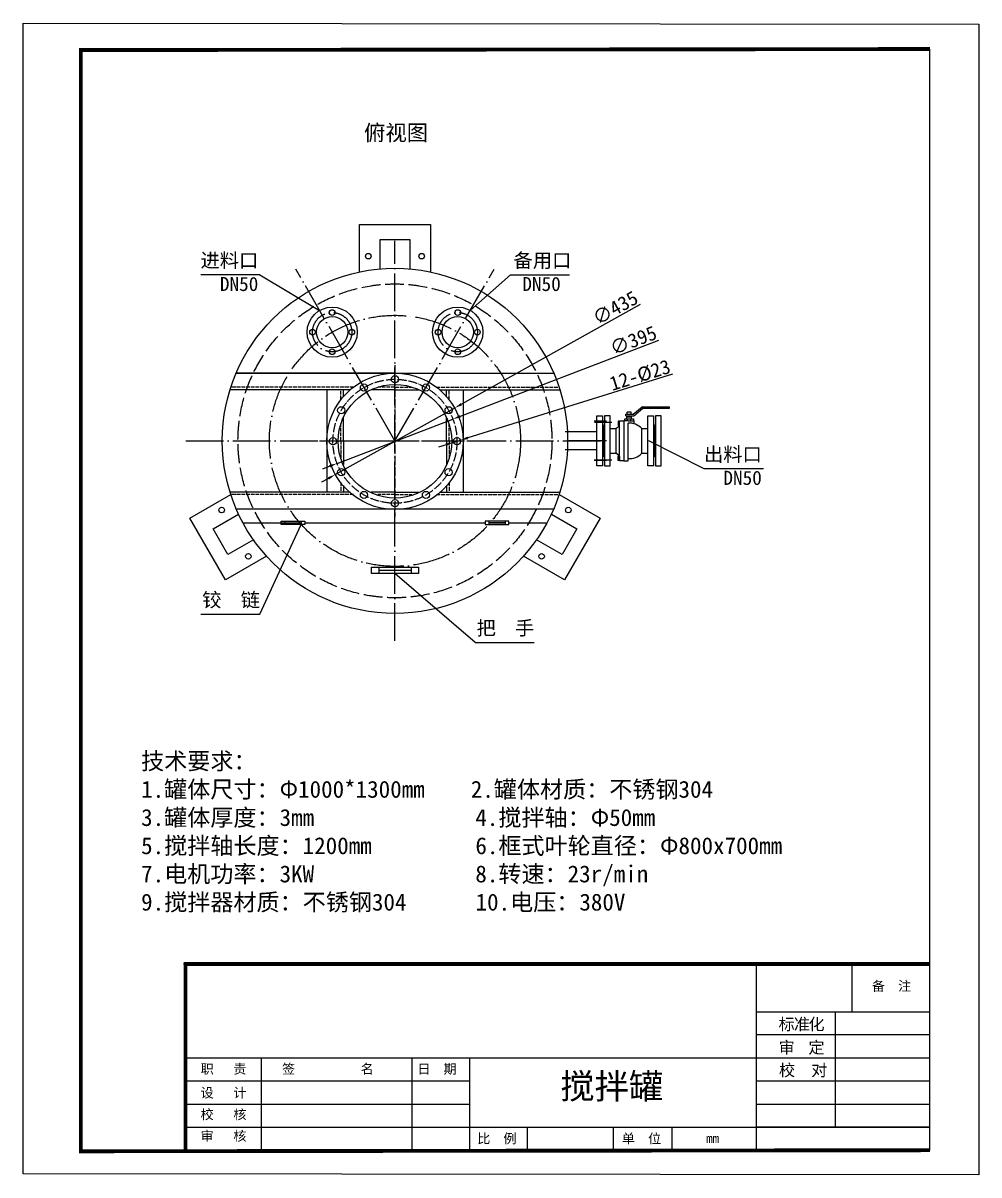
# Model space of a CAD drawing. Header units: millimetres. Extents: x 2128 to 23460, y -18769 to 2996.
# Drawn here: x 8458 to 11503, y -847 to 2823 of the extents above; entities that cross this region are included whole.
import ezdxf

# ---------------------------------------------------------------- set-up
doc = ezdxf.new("R2010")
doc.units = ezdxf.units.MM
doc.linetypes.add('ACAD_ISO02W100', pattern=[15, 12, -3])
doc.linetypes.add('ACAD_ISO04W100', pattern=[30, 24, -3, 0, -3])
for name, color, linetype in [('中心线', 1, 'ACAD_ISO04W100'), ('图层1', 2, 'ACAD_ISO02W100'), ('标注', 6, 'Continuous'), ('注释', 3, 'Continuous'), ('虚线', 7, 'ACAD_ISO02W100'), ('轴线', 1, 'ACAD_ISO04W100')]:
    doc.layers.add(name, color=color, linetype=linetype)
doc.layers.add('标注线', color=7, linetype='Continuous', lineweight=9)
doc.styles.get("Standard").update_dxf_attribs({"font": ''})
doc.styles.add('STYLE1', font='')
doc.styles.get('Standard').set_extended_font_data('SimSun')
doc.styles.get('STYLE1').set_extended_font_data('FangSong_GB2312')
doc.dimstyles.new('ISO-25', dxfattribs={"dimtxt": 45, "dimasz": 25, "dimexe": 1.25, "dimexo": 0.625, "dimgap": 5, "dimtad": 1, "dimtxsty": 'Standard', "dimcen": 2.5, "dimadec": 0, "dimazin": 0, "dimtfac": 1, "dimtmove": 0, "dimatfit": 3, "dimfxl": 0, "dimarcsym": 0})

# ---------------------------------------------------------------- blocks, each defined once
blk = doc.blocks.new('*D19')
at = {"layer": 'Defpoints', "color": 0, "transparency": 16777216}
for p in [(9833.1, 1596.8), (9453.2, 1384.9)]:
    blk.add_point(p, dxfattribs=at)
at = {"layer": '标注', "color": 0, "lineweight": -2, "transparency": 16777216}
for p, q in [((10424, 1926.5), (9854.9, 1609)), ((9453.2, 1384.9), (9833.1, 1596.8)), ((9431.4, 1372.7), (9409.5, 1360.5))]:
    blk.add_line(p, q, dxfattribs=at)
at = {"layer": '标注', "color": 0, "transparency": 16777216}
for points in [[(9852.9, 1612.6), (9856.9, 1605.4), (9833.1, 1596.8)], [(9429.3, 1376.4), (9433.4, 1369.1), (9453.2, 1384.9)]]:
    blk.add_solid(points, dxfattribs=at)
at = {"layer": '标注', "color": 0, "transparency": 16777216, "insert": (10345, 1915.9), "char_height": 45, "attachment_point": 5, "rotation": 29.1535}
blk.add_mtext('∅435', dxfattribs=at)
blk = doc.blocks.new('*D20')
at = {"layer": 'Defpoints', "color": 0, "transparency": 16777216}
for p in [(9827.6, 1561.4), (9458.6, 1420.4)]:
    blk.add_point(p, dxfattribs=at)
at = {"layer": '标注', "color": 0, "lineweight": -2, "transparency": 16777216}
for p, q in [((10482.1, 1811.5), (9851, 1570.3)), ((9458.6, 1420.4), (9827.6, 1561.4)), ((9435.3, 1411.4), (9411.9, 1402.5))]:
    blk.add_line(p, q, dxfattribs=at)
at = {"layer": '标注', "color": 0, "transparency": 16777216}
for points in [[(9849.5, 1574.2), (9852.5, 1566.4), (9827.6, 1561.4)], [(9433.8, 1415.3), (9436.8, 1407.5), (9458.6, 1420.4)]]:
    blk.add_solid(points, dxfattribs=at)
at = {"layer": '标注', "color": 0, "transparency": 16777216, "insert": (10402.4, 1812.3), "char_height": 45, "attachment_point": 5, "rotation": 20.9164}
blk.add_mtext('∅395', dxfattribs=at)
blk = doc.blocks.new('*D21')
at = {"layer": 'Defpoints', "color": 0, "transparency": 16777216}
for p in [(9829.7, 1487.4), (9851.6, 1494.3)]:
    blk.add_point(p, dxfattribs=at)
at = {"layer": '标注', "color": 0, "lineweight": -2, "transparency": 16777216}
for p, q in [((10527, 1704.6), (9875.5, 1501.7)), ((9805.8, 1480), (9781.9, 1472.6)), ((9829.7, 1487.4), (9851.6, 1494.3))]:
    blk.add_line(p, q, dxfattribs=at)
at = {"layer": '标注', "color": 0, "transparency": 16777216}
for points in [[(9874.2, 1505.7), (9876.7, 1497.7), (9851.6, 1494.3)], [(9804.5, 1484), (9807, 1476), (9829.7, 1487.4)]]:
    blk.add_solid(points, dxfattribs=at)
at = {"layer": '标注', "color": 0, "transparency": 16777216, "insert": (10423.7, 1701.2), "char_height": 45, "attachment_point": 5, "rotation": 17.2948}
blk.add_mtext('12-%%C23', dxfattribs=at)

msp = doc.modelspace()

# ---------------------------------------------------------------- linework, layer by layer
for p, q in [((11347.082, -768.03), (11347.082, 2740.637)), ((9529.733, 2181.164), (9756.533, 2181.164)), ((9529.733, 2030.346), (9529.733, 2181.164)), ((9756.533, 2181.164), (9756.533, 2030.346)), ((9595.883, 2133.914), (9690.383, 2133.914)), ((9595.883, 2040.13), (9595.883, 2133.914)), ((9690.383, 2133.914), (9690.383, 2040.13)), ((9643.133, 1708.36), (9137.407, 1708.36)), ((9137.407, 1708.36), (10148.859, 1708.36)), ((9500.741, 1655.27), (9117.875, 1655.27)), ((9425.637, 1655.27), (9425.637, 1329.058)), ((9478.727, 1634.556), (9478.727, 1655.27)), ((9643.133, 1655.27), (9567.434, 1655.27)), ((9643.133, 1655.27), (9718.832, 1655.27)), ((9785.525, 1655.27), (10168.391, 1655.27)), ((9807.539, 1634.556), (9807.539, 1655.27)), ((9860.629, 1655.27), (9860.629, 1329.058)), ((10382.416, 1576.876), (10382.416, 1583.201)), ((10395.588, 1583.201), (10382.416, 1583.201)), ((10395.588, 1576.876), (10395.588, 1583.201)), ((10401.986, 1576.876), (10430.729, 1600.815)), ((10403.795, 1571.876), (10432.816, 1596.046)), ((10431.369, 1601.046), (10517.879, 1601.046)), ((10432.816, 1596.046), (10517.879, 1596.046)), ((10517.879, 1596.046), (10517.879, 1601.046)), ((9478.727, 1492.164), (9478.727, 1567.863)), ((9807.539, 1492.164), (9807.539, 1567.863)), ((10286.542, 1412.164), (10286.542, 1572.164)), ((10286.542, 1572.164), (10304.542, 1572.164)), ((10304.542, 1572.164), (10304.542, 1412.164)), ((10328.542, 1572.164), (10310.542, 1572.164)), ((10310.542, 1572.164), (10310.542, 1412.164)), ((10328.542, 1412.164), (10328.542, 1572.164)), ((10354.903, 1551.633), (10357.345, 1551.633)), ((10354.903, 1544.731), (10357.345, 1544.731)), ((10375.192, 1556.242), (10375.192, 1562.558)), ((10375.192, 1562.558), (10402.812, 1562.558)), ((10379.005, 1576.876), (10401.986, 1576.876)), ((10379.005, 1571.876), (10379.005, 1576.876)), ((10379.005, 1571.876), (10403.795, 1571.876)), ((10381.256, 1562.558), (10381.256, 1568.806)), ((10381.256, 1568.806), (10396.748, 1568.806)), ((10383.532, 1556.242), (10383.532, 1562.558)), ((10384.409, 1568.806), (10384.409, 1571.876)), ((10385.55, 1556.242), (10405.055, 1556.242)), ((10393.595, 1568.806), (10393.595, 1571.876)), ((10394.472, 1556.242), (10394.472, 1562.558)), ((10396.748, 1562.558), (10396.748, 1568.806)), ((10402.812, 1562.558), (10402.812, 1556.242)), ((10405.055, 1546.562), (10405.055, 1556.242)), ((10449.008, 1412.164), (10449.008, 1572.164)), ((10449.008, 1572.164), (10467.008, 1572.164)), ((10467.008, 1572.164), (10467.008, 1412.164)), ((10491.008, 1572.164), (10473.008, 1572.164)), ((10473.008, 1572.164), (10473.008, 1412.164)), ((10491.008, 1412.164), (10491.008, 1572.164)), ((10286.434, 1520.664), (10185.496, 1520.664)), ((10328.542, 1531.638), (10348.02, 1531.638)), ((10348.02, 1452.69), (10348.02, 1531.638)), ((10429.407, 1531.638), (10449.008, 1531.638)), ((10429.619, 1452.69), (10429.619, 1531.638)), ((9478.727, 1492.164), (9478.727, 1416.465)), ((9807.539, 1492.164), (9807.539, 1416.465)), ((10286.434, 1463.664), (10185.496, 1463.664)), ((10188.496, 1463.587), (10188.496, 1463.664)), ((10328.542, 1452.69), (10348.02, 1452.69)), ((10354.903, 1439.596), (10357.345, 1439.596)), ((10354.903, 1432.694), (10357.345, 1432.694)), ((10429.619, 1452.69), (10449.008, 1452.69)), ((10286.542, 1429.664), (10286.542, 1429.664)), ((10304.542, 1412.164), (10286.542, 1412.164)), ((10310.542, 1412.164), (10328.542, 1412.164)), ((10328.542, 1429.664), (10328.542, 1429.664)), ((10449.008, 1429.664), (10449.008, 1429.664)), ((10467.008, 1412.164), (10449.008, 1412.164)), ((10473.008, 1412.164), (10491.008, 1412.164)), ((10491.008, 1429.664), (10491.008, 1429.664)), ((9500.741, 1329.058), (9117.875, 1329.058)), ((9478.727, 1349.771), (9478.727, 1329.058)), ((9643.133, 1329.058), (9567.434, 1329.058)), ((9643.133, 1329.058), (9718.832, 1329.058)), ((9785.525, 1329.058), (10168.391, 1329.058)), ((9807.539, 1349.771), (9807.539, 1329.058)), ((8989.742, 1245.871), (9120.353, 1321.28)), ((10165.913, 1321.28), (10296.525, 1245.871)), ((9063.736, 1212.208), (9144.955, 1259.1)), ((9137.407, 1275.968), (10148.859, 1275.968)), ((10141.311, 1259.1), (10222.53, 1212.208)), ((9103.142, 1049.456), (8989.742, 1245.871)), ((9110.986, 1130.369), (9063.736, 1212.208)), ((10222.53, 1212.208), (10175.28, 1130.369)), ((10296.525, 1245.871), (10183.125, 1049.456)), ((9192.205, 1177.261), (9110.986, 1130.369)), ((10175.28, 1130.369), (10094.061, 1177.261)), ((9233.753, 1124.865), (9103.142, 1049.456)), ((10183.125, 1049.456), (10052.513, 1124.865)), ((10795, -326.676), (11347.082, -326.676))]:
    msp.add_line(p, q)
at = {"color": 1, "linetype": 'ACAD_ISO04W100', "lineweight": -3, "ltscale": 1.2}
for p, q in [((9643.133, 1732.851), (9643.133, 1251.476)), ((9402.324, 1492.164), (9883.942, 1492.164))]:
    msp.add_line(p, q, dxfattribs=at)
at = {"color": 1, "ltscale": 50}
for p, q in [((10278.331, 1552.155), (10333.436, 1552.155)), ((10277.959, 1432.172), (10333.808, 1432.172))]:
    msp.add_line(p, q, dxfattribs=at)
at = {"color": 4}
for p, q in [((9159.117, 1230.958), (9297.674, 1230.958)), ((9292.373, 1236.042), (9292.373, 1225.874)), ((9292.373, 1230.958), (9343.981, 1230.958)), ((9292.373, 1230.958), (9343.981, 1230.958)), ((9343.981, 1236.042), (9343.981, 1225.874)), ((9355.568, 1230.958), (9930.698, 1230.958)), ((9942.285, 1236.042), (9942.285, 1225.874)), ((9942.285, 1230.958), (9993.893, 1230.958)), ((9993.893, 1230.958), (9942.285, 1230.958)), ((9993.893, 1236.042), (9993.893, 1225.874)), ((10005.479, 1230.958), (10127.149, 1230.958)), ((9591.525, 1090.132), (9591.525, 1069.797)), ((9591.525, 1079.965), (9694.741, 1079.965)), ((9694.741, 1090.132), (9694.741, 1069.797))]:
    msp.add_line(p, q, dxfattribs=at)
at = {"linetype": 'Continuous', "lineweight": -3}
for p, q in [((8969.775, -174.655), (11347.082, -174.655)), ((8970.132, -174.655), (11347.082, -174.655)), ((8970.132, -174.655), (11347.439, -174.655)), ((10795, -768.03), (10795, -174.658)), ((11099.635, -326.676), (11099.635, -174.655)), ((11046.473, -694.471), (11046.473, -326.676)), ((11347.082, -400.235), (10795, -400.235)), ((8982.305, -473.794), (11347.082, -473.794)), ((9218.528, -768.03), (9218.528, -473.794)), ((9697.764, -768.03), (9697.764, -473.794)), ((9881.662, -768.03), (9881.662, -473.794)), ((8982.305, -547.353), (9881.662, -547.353)), ((10795, -547.353), (11347.082, -547.353)), ((8982.144, -620.912), (9881.662, -620.912)), ((10795, -620.912), (11347.082, -620.912)), ((8982.144, -694.472), (9881.662, -694.472)), ((9881.662, -694.472), (11347.082, -694.472)), ((10064.137, -693.52), (10064.137, -768.03)), ((10338.331, -693.52), (10338.331, -768.03)), ((10525.374, -693.52), (10525.374, -768.03)), ((11347.082, -694.471), (10795, -694.471)), ((8982.118, -768.03), (11347.082, -768.03))]:
    msp.add_line(p, q, dxfattribs=at)
at = {"lineweight": -3}
msp.add_lwpolyline([(8458.496, 2823.44), (11503.29, 2819.433), (11503.29, -846.826), (8458.496, -842.82)], close=True, dxfattribs=at)
at = {"linetype": 'Continuous', "lineweight": -3, "const_width": 12.26}
for points in [[(11347.082, 2740.637), (8642.652, 2737.282), (8642.652, -771.385)], [(11347.082, -768.03), (8642.652, -771.385), (8642.652, 2737.282)], [(8970.132, -174.665), (11347.082, -174.655)], [(8976.171, -174.665), (8976.171, -768.03)]]:
    msp.add_lwpolyline(points, dxfattribs=at)
for points in [[(10304.542, 1442.164), (10307.542, 1442.164), (10307.542, 1542.164), (10304.542, 1542.164)], [(10310.542, 1442.164), (10307.542, 1442.164), (10307.542, 1542.164), (10310.542, 1542.164)], [(10385.55, 1556.242), (10371.947, 1556.242), (10371.947, 1428.085), (10385.55, 1428.085), (10385.55, 1548.839)], [(10467.008, 1442.164), (10470.008, 1442.164), (10470.008, 1542.164), (10467.008, 1542.164)], [(10473.008, 1442.164), (10470.008, 1442.164), (10470.008, 1542.164), (10473.008, 1542.164)]]:
    msp.add_lwpolyline(points)
for points in [[(10353.903, 1554.227), (10353.903, 1542.137), (10354.903, 1541.137), (10357.345, 1541.137), (10358.345, 1542.137), (10358.345, 1554.227), (10357.345, 1555.227), (10354.903, 1555.227)], [(10358.345, 1428.085), (10358.345, 1556.242), (10371.947, 1556.242), (10371.947, 1428.085)], [(10353.903, 1430.1), (10353.903, 1442.19), (10354.903, 1443.19), (10357.345, 1443.19), (10358.345, 1442.19), (10358.345, 1430.1), (10357.345, 1429.1), (10354.903, 1429.1)]]:
    msp.add_lwpolyline(points, close=True)
at = {"color": 4}
for points in [[(9280.787, 1236.042), (9355.568, 1236.042), (9355.568, 1225.874), (9280.787, 1225.874)], [(10005.479, 1236.042), (9930.698, 1236.042), (9930.698, 1225.874), (10005.479, 1225.874)], [(9568.353, 1090.132), (9717.913, 1090.132), (9717.913, 1069.797), (9568.353, 1069.797)]]:
    msp.add_lwpolyline(points, close=True, dxfattribs=at)
for centre, radius in [((9558.083, 2080.508), 8.82), ((9728.183, 2080.508), 8.82), ((9643.133, 1492.164), 550), ((9443.133, 1838.574), 80), ((9443.133, 1901.074), 9), ((9843.133, 1838.574), 80), ((9843.133, 1901.074), 9), ((9443.133, 1838.574), 50), ((9843.133, 1838.574), 50), ((9380.633, 1838.574), 9), ((9505.633, 1838.574), 9), ((9780.633, 1838.574), 9), ((9905.633, 1838.574), 9), ((9443.133, 1776.074), 9), ((9843.133, 1776.074), 9), ((9091.087, 1271.647), 8.82), ((10195.179, 1271.647), 8.82), ((9176.137, 1124.336), 8.82), ((10110.129, 1124.336), 8.82)]:
    msp.add_circle(centre, radius)
at = {"lineweight": -3}
for centre, radius in [((9643.133, 1490.86), 217.5), ((9643.133, 1688.36), 11.5), ((9643.133, 1490.86), 181), ((9544.383, 1661.9), 11.5), ((9741.883, 1661.9), 11.5), ((9472.093, 1589.61), 11.5), ((9814.173, 1589.61), 11.5), ((9445.633, 1490.86), 11.5), ((9840.633, 1490.86), 11.5), ((9472.093, 1392.11), 11.5), ((9814.173, 1392.11), 11.5), ((9544.383, 1319.82), 11.5), ((9741.883, 1319.82), 11.5), ((9643.133, 1293.36), 11.5)]:
    msp.add_circle(centre, radius, dxfattribs=at)
at = {"color": 1, "linetype": 'ACAD_ISO04W100', "lineweight": -3, "ltscale": 1.2}
msp.add_circle((9643.133, 1490.86), 197.5, dxfattribs=at)
for centre, radius, start, end in [((10431.369, 1600.046), 1, 90, 129.788581), ((10354.903, 1552.633), 1, 180, 270), ((10354.903, 1550.633), 1, 90, 180), ((10354.903, 1545.731), 1, 180, 270), ((10354.903, 1543.731), 1, 90, 180), ((10357.345, 1552.633), 1, 270, 0), ((10357.345, 1550.633), 1, 0, 90), ((10357.345, 1545.731), 1, 270, 0), ((10357.345, 1543.731), 1, 0, 90), ((10388.819, 1492.164), 56.77, 44.053634, 93.302027), ((10388.819, 1492.164), 56.77, 122.466564, 135.946366), ((10388.819, 1492.164), 56.77, 224.053634, 237.533436), ((10354.903, 1440.596), 1, 180, 270), ((10354.903, 1438.596), 1, 90, 180), ((10354.903, 1433.694), 1, 180, 270), ((10354.903, 1431.694), 1, 90, 180), ((10357.345, 1440.596), 1, 270, 0), ((10357.345, 1438.596), 1, 0, 90), ((10357.345, 1433.694), 1, 270, 0), ((10357.345, 1431.694), 1, 0, 90), ((10388.819, 1492.164), 56.77, 266.697973, 315.946366)]:
    msp.add_arc(centre, radius, start, end)
at = {"layer": '中心线', "ltscale": 5}
for p, q in [((9643.133, 855.13), (9643.133, 2129.197)), ((9643.133, 1492.164), (9327.045, 2039.643)), ((9643.133, 1492.164), (9959.221, 2039.643)), ((8976.961, 1492.164), (10309.305, 1492.164)), ((10316.715, 1492.164), (10193.133, 1492.164))]:
    msp.add_line(p, q, dxfattribs=at)
for centre, radius in [((9643.133, 1492.164), 400), ((9443.133, 1838.574), 62.5), ((9843.133, 1838.574), 62.5)]:
    msp.add_circle(centre, radius, dxfattribs=at)
at = {"layer": '图层1'}
for p, q in [((9510.924, 1663.565), (9120.523, 1663.565)), ((9470.432, 1624.373), (9470.432, 1655.27)), ((9643.133, 1663.565), (9588.967, 1663.565)), ((9643.133, 1663.565), (9697.299, 1663.565)), ((9775.342, 1663.565), (10165.743, 1663.565)), ((9815.834, 1624.373), (9815.834, 1655.27)), ((9470.432, 1492.164), (9470.432, 1546.33)), ((9815.834, 1492.164), (9815.834, 1546.33)), ((9470.432, 1492.164), (9470.432, 1437.998)), ((9815.834, 1492.164), (9815.834, 1437.998)), ((9470.432, 1359.955), (9470.432, 1329.058)), ((9815.834, 1359.955), (9815.834, 1329.058)), ((9510.924, 1320.763), (9120.523, 1320.763)), ((9643.133, 1320.763), (9588.967, 1320.763)), ((9643.133, 1320.763), (9697.299, 1320.763)), ((9775.342, 1320.763), (10165.743, 1320.763))]:
    msp.add_line(p, q, dxfattribs=at)
at = {"layer": '注释'}
for p, q in [((9212.767, 2021.221), (9024.364, 2021.221)), ((9212.767, 2021.221), (9403.133, 1907.856)), ((10011.006, 2021.221), (9883.133, 1907.856)), ((10011.006, 2021.221), (10199.409, 2021.221)), ((10628.104, 1403.534), (10451.318, 1492.164)), ((10816.507, 1403.534), (10628.104, 1403.534)), ((9212.767, 939.748), (9343.981, 1225.874)), ((9898.255, 850.084), (9643.133, 1069.797)), ((9024.364, 939.748), (9212.767, 939.748)), ((9898.255, 850.084), (10086.658, 850.084))]:
    msp.add_line(p, q, dxfattribs=at)
at = {"layer": '虚线', "color": 251, "ltscale": 5}
msp.add_circle((9643.133, 1492.164), 500, dxfattribs=at)
at = {"layer": '轴线', "ltscale": 5}
for p, q in [((10316.823, 1554.664), (10277.349, 1554.664)), ((10316.823, 1429.664), (10277.349, 1429.664))]:
    msp.add_line(p, q, dxfattribs=at)

# ---------------------------------------------------------------- texts
at = {"insert": (9544.452, 2499.062), "char_height": 50, "attachment_point": 1}
msp.add_mtext_dynamic_manual_height_columns('俯视图', width=451.97245, gutter_width=12.5, heights=[0], dxfattribs=at)
at = {"insert": (8834.577, 498.83), "char_height": 53.9136, "width": 2170.93427, "attachment_point": 1}
msp.add_mtext('{\\fKaiTi_GB2312|b0|i0|c134|p49;技术要求：\\P1.罐体尺寸：Φ1000*1300mm    2.罐体材质：不锈钢304    \\P3.罐体厚度：3mm              4.搅拌轴：Φ50mm\\P5.搅拌轴长度：1200mm         6.框式叶轮直径：Φ800x700mm\\P7.电机功率：3KW              8.转速：23r/min\\P9.搅拌器材质：不锈钢304      10.电压：380V}', dxfattribs=at)
at = {"linetype": 'Continuous', "lineweight": -3, "char_height": 30.64964, "attachment_point": 1}
for s, insert, width in [('{\\fSimSun|b0|i0|c134|p54;备  注}', (11162.278, -229.467), 410.52998), ('{\\fSimSun|b0|i0|c134|p54;职   责}', (9024.004, -493.541), 283.58211), ('{\\fSimSun|b0|i0|c134|p54;签          名}', (9283.582, -493.541), 356.97555), ('{\\fSimSun|b0|i0|c134|p54;日  期}', (9714.548, -493.541), 283.58211), ('{\\fSimSun|b0|i0|c134|p54;设   计   }', (9024.004, -569.543), 283.58211), ('{\\fSimSun|b0|i0|c134|p54;校   核   }', (9024.004, -638.545), 283.58211), ('{\\fSimSun|b0|i0|c134|p54;审   核   }', (9024.004, -707.296), 283.58211), ('{\\fSimSun|b0|i0|c134|p54;比  例}', (9905.065, -715.534), 283.58211), ('{\\fSimSun|b0|i0|c134|p54;单  位}', (10365.817, -715.534), 283.58211), ('{\\fSimSun|b0|i0|c134|p2;mm}', (10634.041, -714.793), 283.58211)]:
    msp.add_mtext(s, dxfattribs=dict(at, insert=insert, width=width))
at = {"layer": '标注', "insert": (10169.871, -524.145), "char_height": 80, "attachment_point": 1}
msp.add_mtext_dynamic_manual_height_columns('{\\C0;搅拌罐}', width=913.33857, gutter_width=12.5, heights=[0], dxfattribs=at)
at = {"layer": '标注线', "color": 7, "ltscale": 0.13, "attachment_point": 1, "style": 'STYLE1'}
for s, insert, char_height, width in [('标', (10865.161, -347.602), 37.736, 47.23771), ('准', (10913.677, -347.602), 37.736, 47.23771), ('化', (10960.083, -347.602), 37.736, 47.23771), ('审', (10865.161, -421.826), 37.736, 47.23771), ('定', (10960.083, -421.826), 37.736, 47.23771), ('校  对', (10866.188, -494.179), 37.7359, 190.2792)]:
    msp.add_mtext(s, dxfattribs=dict(at, insert=insert, char_height=char_height, width=width))
at = {"layer": '注释', "char_height": 45}
for s, width, insert, attachment_point in [('进料口\\PDN50', 188.80723, (9207.891, 2089.583), 3), ('\\pi4.9036;备用口\\P\\pi32.904;DN50', 188.80723, (10015.882, 2089.583), 1), ('出料口\\PDN50', 188.80723, (10811.631, 1471.896), 3), ('铰  链', 451.97245, (9029.24, 1008.109), 1), ('把  手', 451.97245, (9903.131, 918.446), 1)]:
    msp.add_mtext_dynamic_manual_height_columns(s, width=width, gutter_width=12.5, heights=[0], dxfattribs=dict(at, insert=insert, attachment_point=attachment_point))

# ---------------------------------------------------------------- dimensions: what is measured, and where the dimension line sits
at = {"layer": '标注'}
for p1, p2, picture, middle in [((9453.186, 1384.904), (9833.08, 1596.815), '*D19', (10359.266, 1890.331)), ((9458.648, 1420.351), (9827.618, 1561.368), '*D20', (10412.825, 1785.03))]:
    dim = msp.add_diameter_dim_2p(p1=p1, p2=p2, dimstyle='ISO-25', dxfattribs=at)
    dim.commit()
    dim.dimension.update_dxf_attribs({"geometry": picture, "text_midpoint": middle, "dimtype": 163})
dim = msp.add_diameter_dim_2p(p1=(9829.653, 1487.441), p2=(9851.613, 1494.279), text='12-%%C23', dimstyle='ISO-25', dxfattribs=at)
dim.commit()
dim.dimension.update_dxf_attribs({"geometry": '*D21', "text_midpoint": (10431.92, 1674.966), "dimtype": 163})

doc.saveas('drawing.dxf')
